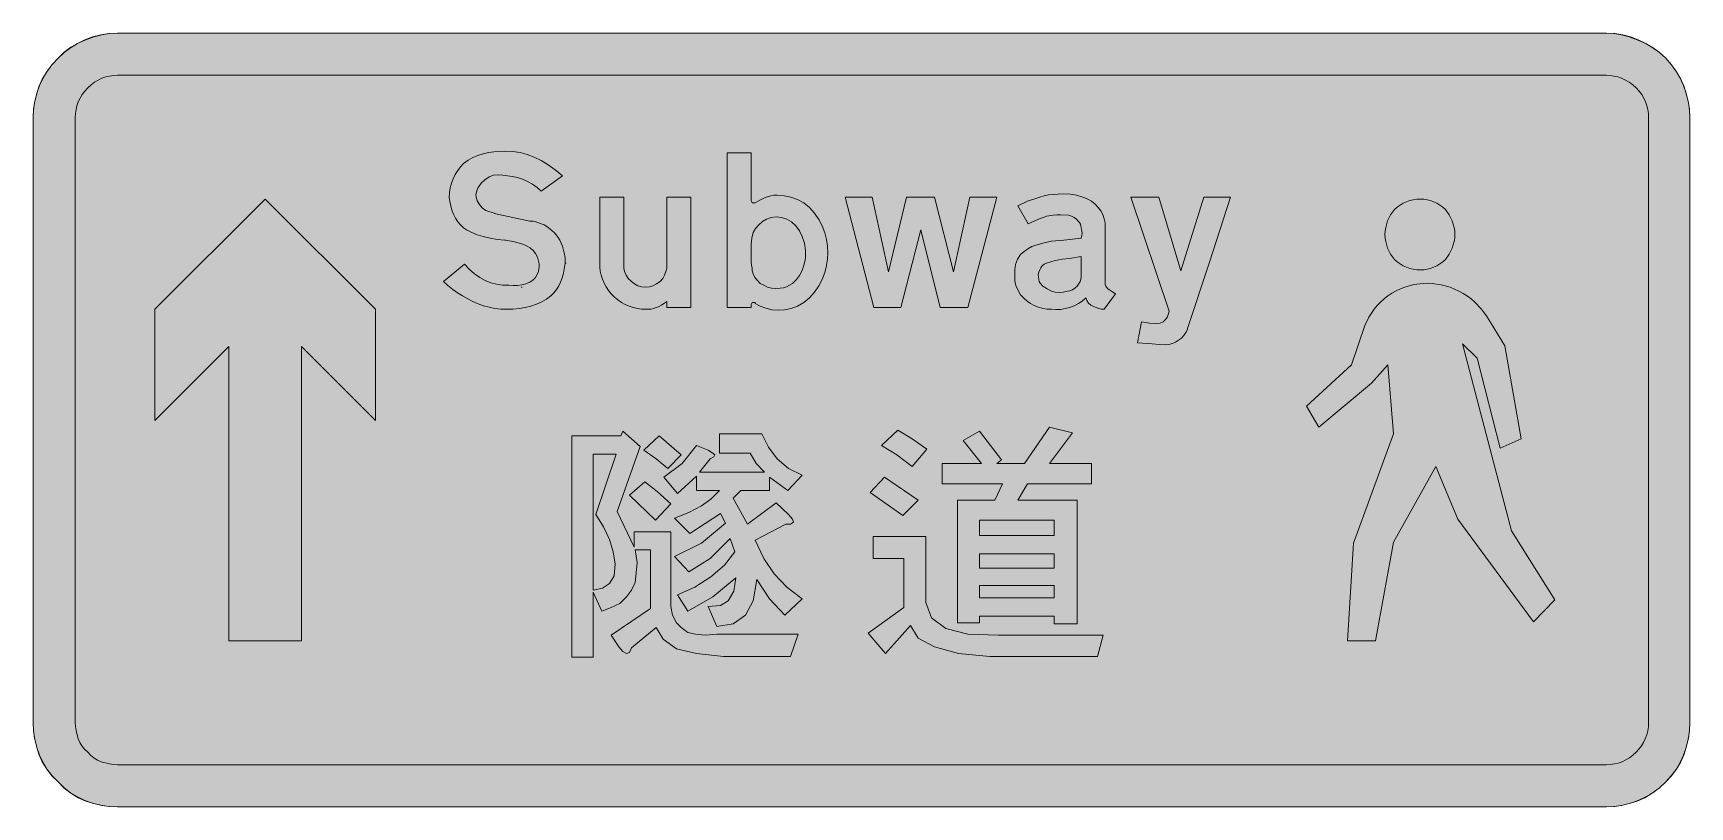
# Model space of a CAD drawing. Header units: metres. Extents: x 25 to 543, y 16 to 258.
import ezdxf

# ---------------------------------------------------------------- set-up
doc = ezdxf.new("R2010")
doc.units = ezdxf.units.M
for name, color, linetype, true_color in [('FILL_BLUE_0000FF', 7, 'Continuous', 0x0000ff), ('FILL_WHITE_FFFFFF', 7, 'Continuous', 0xffffff), ('STROKE_BLUE_0000FF', 7, 'Continuous', 0x0000ff), ('STROKE_WHITE_FFFFFF', 7, 'Continuous', 0xffffff)]:
    doc.layers.add(name, color=color, linetype=linetype, true_color=true_color)

msp = doc.modelspace()

# ---------------------------------------------------------------- hatches: boundary and pattern name
at = {"layer": 'FILL_BLUE_0000FF', "true_color": 0x0000ff}
h = msp.add_hatch(color=7, dxfattribs=at)
h.dxf.hatch_style = 1
h.paths.add_polyline_path([(51.45, 29.1), (50.15, 29.16), (48.9, 29.33), (46.35, 30), (45.23, 30.51), (44.14, 31.16), (43.1, 31.98), (42.15, 33), (41.13, 33.95), (40.31, 34.99), (39.66, 36.08), (39.15, 37.2), (38.48, 39.75), (38.31, 41), (38.25, 42.3), (38.25, 231.6), (38.31, 232.84), (38.48, 234.07), (38.77, 235.28), (39.19, 236.48), (39.73, 237.64), (40.4, 238.77), (41.21, 239.86), (42.15, 240.9), (43.19, 241.84), (44.28, 242.65), (45.41, 243.32), (46.58, 243.86), (47.77, 244.28), (48.98, 244.57), (50.21, 244.74), (51.45, 244.8), (517.35, 244.8), (518.5, 244.74), (519.69, 244.57), (520.9, 244.28), (522.11, 243.86), (523.31, 243.32), (524.48, 242.65), (525.6, 241.84), (526.65, 240.9), (527.59, 239.86), (528.4, 238.77), (529.07, 237.64), (529.61, 236.48), (530.03, 235.28), (530.32, 234.07), (530.49, 232.84), (530.55, 231.6), (530.55, 42.3), (530.48, 40.97), (530.28, 39.67), (529.95, 38.41), (529.5, 37.2), (528.94, 36.05), (528.27, 34.96), (527.51, 33.94), (526.65, 33), (525.61, 32.06), (524.52, 31.25), (523.39, 30.58), (522.23, 30.04), (521.03, 29.62), (519.82, 29.33), (518.59, 29.16), (517.35, 29.1), (51.45, 29.1)])
at = {"layer": 'FILL_WHITE_FFFFFF', "true_color": 0xffffff}
h = msp.add_hatch(color=7, dxfattribs=at)
h.dxf.hatch_style = 1
h.paths.add_polyline_path([(51.45, 15.9), (48.98, 16.01), (46.5, 16.35), (44.03, 16.91), (41.55, 17.7), (39.14, 18.76), (36.86, 20.14), (34.76, 21.79), (32.85, 23.7), (30.94, 25.61), (29.29, 27.71), (27.91, 29.99), (26.85, 32.4), (26.06, 34.88), (25.5, 37.35), (25.16, 39.83), (25.05, 42.3), (25.05, 231.6), (25.16, 233.9), (25.5, 236.29), (26.06, 238.73), (26.85, 241.2), (27.91, 243.62), (29.29, 245.93), (30.94, 248.12), (32.85, 250.2), (34.76, 252.06), (36.86, 253.61), (39.14, 254.88), (41.55, 255.9), (44.03, 256.86), (46.5, 257.51), (48.98, 257.88), (51.45, 258), (517.35, 258), (519.65, 257.88), (522.04, 257.51), (524.48, 256.86), (526.95, 255.9), (529.37, 254.88), (531.67, 253.61), (533.87, 252.06), (535.95, 250.2), (537.68, 248.12), (539.25, 245.93), (540.59, 243.62), (541.65, 241.2), (542.44, 238.73), (543, 236.29), (543.34, 233.9), (543.45, 231.6), (543.45, 42.3), (543.34, 39.83), (543, 37.35), (542.44, 34.88), (541.65, 32.4), (540.59, 29.99), (539.25, 27.71), (537.68, 25.61), (535.95, 23.7), (533.87, 21.79), (531.67, 20.14), (529.37, 18.76), (526.95, 17.7), (524.48, 16.91), (522.04, 16.35), (519.65, 16.01), (517.35, 15.9), (51.45, 15.9)])
h = msp.add_hatch(color=7, dxfattribs=at)
h.dxf.hatch_style = 1
h.paths.add_polyline_path([(190.97, 182.85), (190.57, 181.43), (190.09, 180.11), (189.5, 178.9), (188.81, 177.77), (187.99, 176.74), (187.05, 175.8), (185.72, 174.76), (184.22, 173.88), (182.58, 173.15), (180.82, 172.58), (178.99, 172.14), (177.09, 171.83), (175.17, 171.66), (173.25, 171.6), (171.37, 171.67), (169.53, 171.88), (167.75, 172.22), (166.01, 172.69), (164.32, 173.28), (162.66, 174), (161.04, 174.84), (159.45, 175.8), (157.88, 176.76), (156.34, 177.83), (154.85, 179.01), (153.45, 180.3), (160.05, 185.7), (161.55, 184.04), (163.13, 182.64), (164.79, 181.5), (166.5, 180.6), (168.27, 179.92), (170.09, 179.46), (171.95, 179.19), (173.85, 179.1), (175.22, 179.03), (176.61, 179.07), (177.96, 179.24), (179.25, 179.55), (180.42, 180.03), (181.44, 180.7), (182.27, 181.59), (182.85, 182.7), (183.13, 183.41), (183.3, 184.19), (183.37, 185.01), (183.34, 185.85), (182.98, 187.51), (182.66, 188.29), (182.25, 189), (181.48, 190.02), (180.54, 190.84), (179.47, 191.49), (178.28, 192), (175.67, 192.71), (172.95, 193.2), (172.65, 193.2), (170.27, 193.48), (168.04, 193.88), (165.86, 194.38), (163.65, 195), (161.7, 195.94), (160.7, 196.48), (159.75, 197.1), (158.79, 197.97), (157.95, 198.98), (157.22, 200.11), (156.6, 201.34), (156.09, 202.63), (155.7, 203.98), (155.42, 205.34), (155.25, 206.7), (155.33, 208.16), (155.57, 209.61), (155.96, 211.02), (156.49, 212.4), (157.14, 213.72), (157.91, 214.97), (158.78, 216.13), (159.75, 217.2), (161.15, 218.23), (162.65, 219.08), (164.23, 219.75), (165.86, 220.28), (167.54, 220.66), (169.24, 220.91), (172.65, 221.1), (175.07, 220.99), (177.4, 220.64), (179.66, 220.06), (181.87, 219.23), (184.06, 218.14), (186.23, 216.8), (188.42, 215.19), (190.65, 213.3), (184.05, 208.5), (182.73, 209.74), (181.29, 210.77), (179.75, 211.62), (178.16, 212.29), (176.56, 212.8), (174.98, 213.18), (172.05, 213.6), (170.53, 213.7), (169.09, 213.53), (167.7, 213.01), (166.35, 212.1), (165.25, 211.05), (164.33, 209.74), (163.98, 209.02), (163.73, 208.26), (163.62, 207.49), (163.65, 206.7), (164.03, 205.54), (164.7, 204.38), (165.59, 203.33), (166.65, 202.5), (169.65, 201.6), (169.35, 201.6), (180.45, 199.2), (181.48, 199.14), (182.36, 198.97), (184.05, 198.3), (184.95, 197.97), (185.81, 197.48), (187.35, 196.2), (188.1, 195.58), (188.76, 194.87), (189.35, 194.07), (189.86, 193.2), (190.68, 191.31), (191.25, 189.3), (191.51, 187.76), (191.55, 186), (190.97, 182.85)])
h = msp.add_hatch(color=7, dxfattribs=at)
h.dxf.hatch_style = 1
h.paths.add_polyline_path([(254.06, 206.55), (255.89, 207.09), (256.85, 207.25), (257.85, 207.3), (260.05, 207.14), (262.16, 206.66), (264.22, 205.91), (266.25, 204.9), (267.98, 203.4), (269.55, 201.64), (270.89, 199.71), (271.95, 197.7), (272.74, 195.5), (273.3, 193.39), (273.64, 191.33), (273.75, 189.3), (273.64, 187.4), (273.3, 185.33), (272.74, 183.14), (271.95, 180.9), (270.89, 178.89), (269.55, 176.96), (267.98, 175.2), (266.25, 173.7), (264.23, 172.57), (262.2, 171.82), (260.18, 171.42), (258.15, 171.3), (256.18, 171.46), (254.33, 171.9), (252.58, 172.57), (250.95, 173.4), (250.95, 173.7), (250.05, 173.7), (249.75, 173.1), (249.75, 172.2), (242.25, 172.2), (242.25, 220.5), (249.75, 220.5), (249.75, 205.5), (249.9, 205.09), (250.05, 204.9), (250.65, 204.9), (250.95, 204.9), (252.41, 205.78), (254.06, 206.55)])
h.paths.add_polyline_path([(260.81, 178.61), (261.75, 179.09), (262.65, 179.7), (263.89, 180.89), (264.9, 182.21), (265.69, 183.71), (266.25, 185.4), (266.53, 186.54), (266.7, 187.69), (266.77, 188.85), (266.74, 190.01), (266.38, 192.28), (265.65, 194.4), (264.82, 196.13), (263.7, 197.66), (262.36, 198.91), (261.62, 199.41), (260.85, 199.8), (259.23, 200.31), (257.59, 200.48), (256, 200.31), (254.55, 199.8), (253.26, 199.02), (252.11, 198.04), (251.13, 196.89), (250.35, 195.6), (249.94, 193.8), (249.75, 192), (249.75, 186.3), (249.79, 185.4), (250.05, 184.5), (250.09, 183.6), (250.35, 182.7), (250.91, 181.59), (251.66, 180.56), (252.59, 179.7), (253.65, 179.1), (254.83, 178.54), (256.09, 178.2), (257.4, 178.09), (258.75, 178.2), (259.82, 178.31), (260.81, 178.61)], flags=16)
h = msp.add_hatch(color=7, dxfattribs=at)
h.dxf.hatch_style = 1
h.paths.add_polyline_path([(336.45, 205.5), (338.14, 206.1), (340.05, 206.7), (341.4, 207.09), (342.79, 207.38), (344.23, 207.54), (345.75, 207.6), (347.6, 207.71), (349.54, 207.6), (351.53, 207.26), (353.55, 206.7), (354.89, 206.14), (356.18, 205.39), (357.35, 204.46), (358.35, 203.4), (359.14, 202.4), (359.74, 201.23), (360.16, 199.94), (360.45, 198.6), (360.45, 191.4), (360.45, 180), (360.49, 179.4), (360.75, 178.8), (361.24, 178.09), (361.95, 177.6), (363.75, 176.4), (360.15, 171.6), (359.3, 171.66), (358.5, 171.83), (356.85, 172.5), (356.01, 172.88), (355.31, 173.51), (354.78, 174.31), (354.45, 175.2), (353.32, 174.18), (352.13, 173.36), (350.82, 172.71), (349.35, 172.2), (347.95, 171.81), (346.5, 171.56), (345.05, 171.48), (343.65, 171.6), (342.3, 171.66), (340.95, 171.86), (339.6, 172.23), (338.25, 172.8), (337.13, 173.36), (336.04, 174.11), (335, 175.04), (334.05, 176.1), (333.22, 177.5), (332.59, 178.99), (332.24, 180.53), (332.19, 181.31), (332.25, 182.1), (332.19, 183.89), (332.48, 185.63), (333.09, 187.25), (334.05, 188.7), (335.18, 189.72), (336.34, 190.54), (337.55, 191.19), (338.85, 191.7), (341.36, 192.41), (343.65, 192.9), (347.55, 193.2), (352.95, 193.8), (353.25, 195.3), (353.21, 196.2), (352.95, 197.1), (352.89, 197.72), (352.73, 198.26), (352.44, 198.75), (352.05, 199.2), (351.5, 199.82), (350.77, 200.33), (349.94, 200.72), (349.05, 201), (346.54, 201.11), (345.38, 201.13), (344.25, 201), (342.15, 200.7), (341.25, 200.29), (340.35, 200.1), (336.45, 198.3), (333.15, 204), (336.45, 205.5)])
h.paths.add_polyline_path([(346.09, 176.85), (347.4, 176.96), (348.75, 177.3), (349.47, 177.41), (350.25, 177.71), (351.03, 178.19), (351.75, 178.8), (352.2, 179.44), (352.65, 180.3), (352.82, 180.58), (352.91, 180.94), (352.95, 181.8), (352.95, 188.1), (349.35, 187.5), (347.1, 187.31), (344.85, 186.9), (342.15, 186), (341.36, 185.67), (340.76, 185.18), (340.34, 184.57), (340.05, 183.9), (339.71, 183.22), (339.56, 182.51), (339.59, 181.75), (339.75, 180.9), (339.85, 180.28), (340.13, 179.74), (340.95, 178.8), (342.3, 177.94), (343.65, 177.3), (344.83, 176.96), (346.09, 176.85)], flags=16)
h = msp.add_hatch(color=7, dxfattribs=at)
h.dxf.hatch_style = 1
h.paths.add_polyline_path([(97.65, 206.1), (132.15, 171.6), (132.15, 136.8), (109.05, 159.9), (109.05, 67.8), (86.25, 67.8), (86.25, 159.9), (63.15, 136.8), (63.15, 171.6), (97.65, 206.1)])
h = msp.add_hatch(color=7, dxfattribs=at)
h.dxf.hatch_style = 1
h.paths.add_polyline_path([(215.41, 171.66), (214.11, 171.83), (212.83, 172.12), (211.58, 172.54), (210.35, 173.08), (209.16, 173.75), (207.99, 174.56), (206.85, 175.5), (205.89, 176.45), (205.05, 177.5), (204.32, 178.63), (203.7, 179.81), (203.19, 181.04), (202.8, 182.29), (202.52, 183.55), (202.35, 184.8), (202.35, 206.7), (209.85, 206.7), (209.85, 184.5), (210.14, 183.38), (210.6, 182.29), (211.28, 181.25), (212.25, 180.3), (213.21, 179.51), (214.28, 178.95), (215.46, 178.61), (216.75, 178.5), (217.88, 178.61), (219, 178.95), (220.13, 179.51), (221.25, 180.3), (222.04, 181.25), (222.64, 182.29), (223.06, 183.38), (223.35, 184.5), (223.35, 206.7), (230.85, 206.7), (230.85, 172.2), (223.35, 172.2), (223.35, 174), (221.7, 172.88), (220.9, 172.48), (220.05, 172.2), (219.2, 171.85), (218.4, 171.68), (216.75, 171.6), (215.41, 171.66)])
h = msp.add_hatch(color=7, dxfattribs=at)
h.dxf.hatch_style = 1
h.paths.add_polyline_path([(292.65, 183.3), (298.35, 206.7), (302.85, 206.7), (307.05, 206.7), (313.05, 183.3), (318.15, 206.7), (326.55, 206.7), (317.55, 172.2), (308.85, 172.2), (302.85, 196.5), (296.55, 172.2), (288.15, 172.2), (279.15, 206.7), (287.55, 206.7), (292.65, 183.3)])
h = msp.add_hatch(color=7, dxfattribs=at)
h.dxf.hatch_style = 1
h.paths.add_polyline_path([(380.55, 171), (368.55, 206.7), (377.25, 206.7), (384.15, 183.6), (391.35, 206.7), (399.75, 206.7), (393.15, 186.3), (386.25, 165.6), (386.25, 165.3), (385.73, 164.32), (385.09, 163.41), (384.33, 162.59), (383.48, 161.89), (382.54, 161.31), (381.53, 160.87), (380.46, 160.6), (379.35, 160.5), (377.36, 160.54), (375.15, 160.8), (370.65, 161.1), (371.85, 167.7), (374.36, 167.29), (376.65, 167.1), (377.71, 167.26), (378.64, 167.7), (379.39, 168.37), (379.95, 169.2), (380.55, 171)])
h = msp.add_hatch(color=7, dxfattribs=at)
h.dxf.hatch_style = 1
h.paths.add_polyline_path([(448.11, 196.11), (448.27, 197.19), (448.88, 199.24), (449.82, 201.12), (451.05, 202.8), (451.88, 203.54), (452.78, 204.2), (453.74, 204.77), (454.76, 205.24), (455.82, 205.61), (456.91, 205.88), (458.03, 206.04), (459.15, 206.1), (460.17, 206.04), (461.21, 205.88), (462.25, 205.61), (463.28, 205.24), (464.27, 204.77), (465.23, 204.2), (466.12, 203.54), (466.95, 202.8), (468.18, 201.12), (469.12, 199.24), (469.73, 197.19), (469.89, 196.11), (469.95, 195), (469.89, 193.89), (469.73, 192.81), (469.12, 190.76), (468.18, 188.88), (466.95, 187.2), (466.12, 186.46), (465.23, 185.8), (464.27, 185.23), (463.28, 184.76), (462.25, 184.39), (461.21, 184.12), (460.17, 183.96), (459.15, 183.9), (458.03, 183.96), (456.91, 184.12), (455.82, 184.39), (454.76, 184.76), (453.74, 185.23), (452.78, 185.8), (451.88, 186.46), (451.05, 187.2), (449.82, 188.88), (448.88, 190.76), (448.27, 192.81), (448.11, 193.89), (448.05, 195), (448.11, 196.11)])
h = msp.add_hatch(color=7, dxfattribs=at)
h.dxf.hatch_style = 1
h.paths.add_polyline_path([(436.35, 67.8), (438.15, 98.4), (450.75, 132.6), (448.95, 154.2), (443.85, 148.5), (427.35, 134.7), (423.45, 141.3), (437.55, 154.2), (441.75, 166.5), (443.04, 169.13), (444.68, 171.6), (445.62, 172.75), (446.64, 173.84), (447.75, 174.86), (448.95, 175.8), (450.21, 176.64), (451.53, 177.38), (452.88, 178.01), (454.28, 178.54), (457.13, 179.3), (460.05, 179.7), (461.41, 179.76), (462.8, 179.7), (465.6, 179.29), (468.4, 178.48), (471.15, 177.3), (472.56, 176.57), (473.86, 175.74), (475.06, 174.83), (476.18, 173.85), (478.15, 171.73), (479.85, 169.5), (485.55, 160.2), (490.65, 131.1), (484.05, 128.1), (476.85, 156.3), (472.35, 160.8), (487.65, 102.3), (501.15, 80.7), (494.55, 73.8), (470.85, 105.9), (463.95, 122.4), (450.75, 98.7), (445.05, 67.8), (436.35, 67.8)])
h = msp.add_hatch(color=7, dxfattribs=at)
h.dxf.hatch_style = 1
h.paths.add_polyline_path([(208.95, 132), (209.55, 133.5), (214.95, 128.7), (207.75, 108.3), (213.15, 97.2), (213.15, 102), (224.55, 102), (224.55, 81.9), (224.55, 78.6), (225.15, 75.9), (226.35, 73.5), (227.85, 72), (229.95, 70.5), (232.35, 69.9), (235.35, 69.6), (238.95, 69.9), (264.45, 69.9), (262.05, 63), (241.05, 63), (232.65, 63.9), (226.35, 65.4), (222.15, 68.4), (220.05, 72), (212.25, 65.7), (211.65, 64.2), (210.75, 63.9), (209.55, 64.5), (208.35, 66), (205.95, 69.6), (218.25, 78), (218.25, 96.3), (213.45, 96.3), (214.05, 92.4), (213.75, 89.1), (213.45, 86.1), (212.25, 83.7), (210.75, 81.6), (208.65, 79.5), (205.95, 78.3), (202.95, 77.1), (200.25, 83.1), (200.25, 62.7), (193.65, 62.7), (193.65, 132), (208.95, 132)])
h.paths.add_polyline_path([(203.25, 84.3), (205.35, 85.8), (206.85, 88.2), (207.15, 91.8), (206.55, 95.7), (205.35, 99.6), (203.55, 103.5), (201.15, 107.4), (207.45, 126.3), (200.25, 126.3), (200.25, 83.7), (203.25, 84.3)], flags=16)
h = msp.add_hatch(color=7, dxfattribs=at)
h.dxf.hatch_style = 1
h.paths.add_polyline_path([(220.05, 124.8), (216.15, 127.5), (220.95, 132), (227.85, 126), (223.65, 121.8), (220.05, 124.8)])
h = msp.add_hatch(color=7, dxfattribs=at)
h.dxf.hatch_style = 1
h.paths.add_polyline_path([(228.15, 123.3), (232.65, 129), (236.25, 127.5), (237.75, 126.6), (238.35, 126), (238.05, 125.4), (236.85, 124.8), (233.55, 120.6), (253.95, 120.6), (251.25, 123.3), (249.45, 126.6), (239.85, 126.6), (239.85, 132.6), (253.05, 132.6), (255.15, 128.4), (257.85, 124.8), (261.45, 121.8), (265.65, 119.7), (261.15, 114.9), (255.45, 119.1), (255.45, 114.9), (246.45, 114.9), (244.05, 112.5), (248.55, 104.4), (257.55, 111), (261.45, 107.4), (262.65, 105.9), (262.95, 105), (262.05, 104.4), (260.55, 104.4), (250.95, 99.3), (253.65, 93.6), (256.95, 88.8), (260.85, 84.6), (265.65, 81), (260.25, 75.9), (255.45, 81), (251.55, 87), (250.35, 80.4), (247.95, 75.9), (244.05, 73.2), (238.95, 72.3), (236.25, 78.6), (240.15, 78.9), (242.55, 80.4), (244.35, 83.4), (244.95, 87.6), (237.75, 81.6), (229.95, 77.1), (226.65, 82.2), (232.05, 84.6), (237.15, 87.9), (241.35, 91.5), (244.65, 95.7), (243.15, 99.9), (236.85, 93.6), (230.25, 89.4), (225.75, 94.2), (234.15, 98.4), (241.65, 104.7), (240.15, 107.7), (230.55, 101.4), (225.75, 106.2), (230.25, 108), (234.15, 110.1), (237.15, 112.2), (239.85, 114.9), (232.65, 114.9), (232.65, 119.4), (226.65, 114), (222.45, 119.1), (228.15, 123.3)])
h = msp.add_hatch(color=7, dxfattribs=at)
h.dxf.hatch_style = 1
h.paths.add_polyline_path([(300.15, 131.1), (304.65, 127.8), (300.15, 122.4), (295.35, 126), (290.55, 129), (295.65, 133.8), (300.15, 131.1)])
h = msp.add_hatch(color=7, dxfattribs=at)
h.dxf.hatch_style = 1
h.paths.add_polyline_path([(343.05, 134.7), (350.25, 132.9), (343.05, 123.3), (356.25, 123.3), (356.25, 117), (336.15, 117), (333.15, 111.9), (351.75, 111.9), (351.75, 73.2), (344.55, 73.2), (344.55, 75.6), (321.15, 75.6), (321.15, 73.5), (314.25, 73.5), (314.25, 111.9), (325.95, 111.9), (328.35, 117), (309.45, 117), (309.45, 123.3), (321.75, 123.3), (316.05, 130.5), (321.15, 133.5), (328.05, 124.5), (326.55, 123.3), (335.25, 123.3), (343.05, 134.7)])
h.paths.add_polyline_path([(321.15, 81.3), (344.55, 81.3), (344.55, 85.2), (321.15, 85.2), (321.15, 81.3)], flags=16)
h.paths.add_polyline_path([(321.15, 95.1), (321.15, 90.6), (344.55, 90.6), (344.55, 95.1), (321.15, 95.1)], flags=16)
h.paths.add_polyline_path([(344.55, 105.6), (321.15, 105.6), (321.15, 100.8), (344.55, 100.8), (344.55, 105.6)], flags=16)
h = msp.add_hatch(color=7, dxfattribs=at)
h.dxf.hatch_style = 1
h.paths.add_polyline_path([(211.65, 113.4), (216.45, 117.6), (220.35, 114.6), (224.55, 110.7), (219.75, 105.6), (211.65, 113.4)])
h = msp.add_hatch(color=7, dxfattribs=at)
h.dxf.hatch_style = 1
h.paths.add_polyline_path([(301.95, 111.9), (297.15, 107.1), (286.95, 114.3), (291.45, 119.1), (301.95, 111.9)])
h = msp.add_hatch(color=7, dxfattribs=at)
h.dxf.hatch_style = 1
h.paths.add_polyline_path([(304.35, 100.5), (304.35, 79.8), (306.15, 75), (310.65, 71.7), (317.55, 69.9), (327.15, 69.6), (359.85, 69.6), (358.05, 63), (324.45, 63), (314.55, 63.9), (307.05, 66), (301.95, 68.7), (299.55, 72.6), (291.75, 63.9), (286.35, 70.2), (297.45, 78.3), (297.45, 93.6), (287.85, 93.6), (287.85, 100.5), (304.35, 100.5)])

# ---------------------------------------------------------------- linework, layer by layer
at = {"layer": 'FILL_BLUE_0000FF', "lineweight": 0, "true_color": 0x0000ff}
msp.add_lwpolyline([(51.45, 29.1), (50.15, 29.16), (48.9, 29.33), (46.35, 30), (45.23, 30.51), (44.14, 31.16), (43.1, 31.98), (42.15, 33), (41.13, 33.95), (40.31, 34.99), (39.66, 36.08), (39.15, 37.2), (38.48, 39.75), (38.31, 41), (38.25, 42.3), (38.25, 231.6), (38.31, 232.84), (38.48, 234.07), (38.77, 235.28), (39.19, 236.48), (39.73, 237.64), (40.4, 238.77), (41.21, 239.86), (42.15, 240.9), (43.19, 241.84), (44.28, 242.65), (45.41, 243.32), (46.58, 243.86), (47.77, 244.28), (48.98, 244.57), (50.21, 244.74), (51.45, 244.8), (517.35, 244.8), (518.5, 244.74), (519.69, 244.57), (520.9, 244.28), (522.11, 243.86), (523.31, 243.32), (524.48, 242.65), (525.6, 241.84), (526.65, 240.9), (527.59, 239.86), (528.4, 238.77), (529.07, 237.64), (529.61, 236.48), (530.03, 235.28), (530.32, 234.07), (530.49, 232.84), (530.55, 231.6), (530.55, 42.3), (530.48, 40.97), (530.28, 39.67), (529.95, 38.41), (529.5, 37.2), (528.94, 36.05), (528.27, 34.96), (527.51, 33.94), (526.65, 33), (525.61, 32.06), (524.52, 31.25), (523.39, 30.58), (522.23, 30.04), (521.03, 29.62), (519.82, 29.33), (518.59, 29.16), (517.35, 29.1)], close=True, dxfattribs=at)
at = {"layer": 'FILL_WHITE_FFFFFF', "lineweight": 0, "true_color": 0xffffff}
for points in [[(51.45, 15.9), (48.98, 16.01), (46.5, 16.35), (44.03, 16.91), (41.55, 17.7), (39.14, 18.76), (36.86, 20.14), (34.76, 21.79), (32.85, 23.7), (30.94, 25.61), (29.29, 27.71), (27.91, 29.99), (26.85, 32.4), (26.06, 34.88), (25.5, 37.35), (25.16, 39.83), (25.05, 42.3), (25.05, 231.6), (25.16, 233.9), (25.5, 236.29), (26.06, 238.73), (26.85, 241.2), (27.91, 243.62), (29.29, 245.93), (30.94, 248.12), (32.85, 250.2), (34.76, 252.06), (36.86, 253.61), (39.14, 254.88), (41.55, 255.9), (44.03, 256.86), (46.5, 257.51), (48.98, 257.88), (51.45, 258), (517.35, 258), (519.65, 257.88), (522.04, 257.51), (524.48, 256.86), (526.95, 255.9), (529.37, 254.88), (531.67, 253.61), (533.87, 252.06), (535.95, 250.2), (537.68, 248.12), (539.25, 245.93), (540.59, 243.62), (541.65, 241.2), (542.44, 238.73), (543, 236.29), (543.34, 233.9), (543.45, 231.6), (543.45, 42.3), (543.34, 39.83), (543, 37.35), (542.44, 34.88), (541.65, 32.4), (540.59, 29.99), (539.25, 27.71), (537.68, 25.61), (535.95, 23.7), (533.87, 21.79), (531.67, 20.14), (529.37, 18.76), (526.95, 17.7), (524.48, 16.91), (522.04, 16.35), (519.65, 16.01), (517.35, 15.9)], [(190.97, 182.85), (190.57, 181.43), (190.09, 180.11), (189.5, 178.9), (188.81, 177.77), (187.99, 176.74), (187.05, 175.8), (185.72, 174.76), (184.22, 173.88), (182.58, 173.15), (180.82, 172.58), (178.99, 172.14), (177.09, 171.83), (175.17, 171.66), (173.25, 171.6), (171.37, 171.67), (169.53, 171.88), (167.75, 172.22), (166.01, 172.69), (164.32, 173.28), (162.66, 174), (161.04, 174.84), (159.45, 175.8), (157.88, 176.76), (156.34, 177.83), (154.85, 179.01), (153.45, 180.3), (160.05, 185.7), (161.55, 184.04), (163.13, 182.64), (164.79, 181.5), (166.5, 180.6), (168.27, 179.92), (170.09, 179.46), (171.95, 179.19), (173.85, 179.1), (175.22, 179.03), (176.61, 179.07), (177.96, 179.24), (179.25, 179.55), (180.42, 180.03), (181.44, 180.7), (182.27, 181.59), (182.85, 182.7), (183.13, 183.41), (183.3, 184.19), (183.37, 185.01), (183.34, 185.85), (182.98, 187.51), (182.66, 188.29), (182.25, 189), (181.48, 190.02), (180.54, 190.84), (179.47, 191.49), (178.28, 192), (175.67, 192.71), (172.95, 193.2), (172.65, 193.2), (170.27, 193.48), (168.04, 193.88), (165.86, 194.38), (163.65, 195), (161.7, 195.94), (160.7, 196.48), (159.75, 197.1), (158.79, 197.97), (157.95, 198.98), (157.22, 200.11), (156.6, 201.34), (156.09, 202.63), (155.7, 203.98), (155.42, 205.34), (155.25, 206.7), (155.33, 208.16), (155.57, 209.61), (155.96, 211.02), (156.49, 212.4), (157.14, 213.72), (157.91, 214.97), (158.78, 216.13), (159.75, 217.2), (161.15, 218.23), (162.65, 219.08), (164.23, 219.75), (165.86, 220.28), (167.54, 220.66), (169.24, 220.91), (172.65, 221.1), (175.07, 220.99), (177.4, 220.64), (179.66, 220.06), (181.87, 219.23), (184.06, 218.14), (186.23, 216.8), (188.42, 215.19), (190.65, 213.3), (184.05, 208.5), (182.73, 209.74), (181.29, 210.77), (179.75, 211.62), (178.16, 212.29), (176.56, 212.8), (174.98, 213.18), (172.05, 213.6), (170.53, 213.7), (169.09, 213.53), (167.7, 213.01), (166.35, 212.1), (165.25, 211.05), (164.33, 209.74), (163.98, 209.02), (163.73, 208.26), (163.62, 207.49), (163.65, 206.7), (164.03, 205.54), (164.7, 204.38), (165.59, 203.33), (166.65, 202.5), (169.65, 201.6), (169.35, 201.6), (180.45, 199.2), (181.48, 199.14), (182.36, 198.97), (184.05, 198.3), (184.95, 197.97), (185.81, 197.48), (187.35, 196.2), (188.1, 195.58), (188.76, 194.87), (189.35, 194.07), (189.86, 193.2), (190.68, 191.31), (191.25, 189.3), (191.51, 187.76), (191.55, 186)], [(254.06, 206.55), (255.89, 207.09), (256.85, 207.25), (257.85, 207.3), (260.05, 207.14), (262.16, 206.66), (264.22, 205.91), (266.25, 204.9), (267.98, 203.4), (269.55, 201.64), (270.89, 199.71), (271.95, 197.7), (272.74, 195.5), (273.3, 193.39), (273.64, 191.33), (273.75, 189.3), (273.64, 187.4), (273.3, 185.33), (272.74, 183.14), (271.95, 180.9), (270.89, 178.89), (269.55, 176.96), (267.98, 175.2), (266.25, 173.7), (264.23, 172.57), (262.2, 171.82), (260.18, 171.42), (258.15, 171.3), (256.18, 171.46), (254.33, 171.9), (252.58, 172.57), (250.95, 173.4), (250.95, 173.7), (250.05, 173.7), (249.75, 173.1), (249.75, 172.2), (242.25, 172.2), (242.25, 220.5), (249.75, 220.5), (249.75, 205.5), (249.9, 205.09), (250.05, 204.9), (250.65, 204.9), (250.95, 204.9), (252.41, 205.78)], [(336.45, 205.5), (338.14, 206.1), (340.05, 206.7), (341.4, 207.09), (342.79, 207.38), (344.23, 207.54), (345.75, 207.6), (347.6, 207.71), (349.54, 207.6), (351.53, 207.26), (353.55, 206.7), (354.89, 206.14), (356.18, 205.39), (357.35, 204.46), (358.35, 203.4), (359.14, 202.4), (359.74, 201.23), (360.16, 199.94), (360.45, 198.6), (360.45, 191.4), (360.45, 180), (360.49, 179.4), (360.75, 178.8), (361.24, 178.09), (361.95, 177.6), (363.75, 176.4), (360.15, 171.6), (359.3, 171.66), (358.5, 171.83), (356.85, 172.5), (356.01, 172.88), (355.31, 173.51), (354.78, 174.31), (354.45, 175.2), (353.32, 174.18), (352.13, 173.36), (350.82, 172.71), (349.35, 172.2), (347.95, 171.81), (346.5, 171.56), (345.05, 171.48), (343.65, 171.6), (342.3, 171.66), (340.95, 171.86), (339.6, 172.23), (338.25, 172.8), (337.13, 173.36), (336.04, 174.11), (335, 175.04), (334.05, 176.1), (333.22, 177.5), (332.59, 178.99), (332.24, 180.53), (332.19, 181.31), (332.25, 182.1), (332.19, 183.89), (332.48, 185.63), (333.09, 187.25), (334.05, 188.7), (335.18, 189.72), (336.34, 190.54), (337.55, 191.19), (338.85, 191.7), (341.36, 192.41), (343.65, 192.9), (347.55, 193.2), (352.95, 193.8), (353.25, 195.3), (353.21, 196.2), (352.95, 197.1), (352.89, 197.72), (352.73, 198.26), (352.44, 198.75), (352.05, 199.2), (351.5, 199.82), (350.77, 200.33), (349.94, 200.72), (349.05, 201), (346.54, 201.11), (345.38, 201.13), (344.25, 201), (342.15, 200.7), (341.25, 200.29), (340.35, 200.1), (336.45, 198.3), (333.15, 204)], [(97.65, 206.1), (132.15, 171.6), (132.15, 136.8), (109.05, 159.9), (109.05, 67.8), (86.25, 67.8), (86.25, 159.9), (63.15, 136.8), (63.15, 171.6)], [(215.41, 171.66), (214.11, 171.83), (212.83, 172.12), (211.58, 172.54), (210.35, 173.08), (209.16, 173.75), (207.99, 174.56), (206.85, 175.5), (205.89, 176.45), (205.05, 177.5), (204.32, 178.63), (203.7, 179.81), (203.19, 181.04), (202.8, 182.29), (202.52, 183.55), (202.35, 184.8), (202.35, 206.7), (209.85, 206.7), (209.85, 184.5), (210.14, 183.38), (210.6, 182.29), (211.28, 181.25), (212.25, 180.3), (213.21, 179.51), (214.28, 178.95), (215.46, 178.61), (216.75, 178.5), (217.88, 178.61), (219, 178.95), (220.13, 179.51), (221.25, 180.3), (222.04, 181.25), (222.64, 182.29), (223.06, 183.38), (223.35, 184.5), (223.35, 206.7), (230.85, 206.7), (230.85, 172.2), (223.35, 172.2), (223.35, 174), (221.7, 172.88), (220.9, 172.48), (220.05, 172.2), (219.2, 171.85), (218.4, 171.68), (216.75, 171.6)], [(292.65, 183.3), (298.35, 206.7), (302.85, 206.7), (307.05, 206.7), (313.05, 183.3), (318.15, 206.7), (326.55, 206.7), (317.55, 172.2), (308.85, 172.2), (302.85, 196.5), (296.55, 172.2), (288.15, 172.2), (279.15, 206.7), (287.55, 206.7)], [(380.55, 171), (368.55, 206.7), (377.25, 206.7), (384.15, 183.6), (391.35, 206.7), (399.75, 206.7), (393.15, 186.3), (386.25, 165.6), (386.25, 165.3), (385.73, 164.32), (385.09, 163.41), (384.33, 162.59), (383.48, 161.89), (382.54, 161.31), (381.53, 160.87), (380.46, 160.6), (379.35, 160.5), (377.36, 160.54), (375.15, 160.8), (370.65, 161.1), (371.85, 167.7), (374.36, 167.29), (376.65, 167.1), (377.71, 167.26), (378.64, 167.7), (379.39, 168.37), (379.95, 169.2)], [(448.11, 196.11), (448.27, 197.19), (448.88, 199.24), (449.82, 201.12), (451.05, 202.8), (451.88, 203.54), (452.78, 204.2), (453.74, 204.77), (454.76, 205.24), (455.82, 205.61), (456.91, 205.88), (458.03, 206.04), (459.15, 206.1), (460.17, 206.04), (461.21, 205.88), (462.25, 205.61), (463.28, 205.24), (464.27, 204.77), (465.23, 204.2), (466.12, 203.54), (466.95, 202.8), (468.18, 201.12), (469.12, 199.24), (469.73, 197.19), (469.89, 196.11), (469.95, 195), (469.89, 193.89), (469.73, 192.81), (469.12, 190.76), (468.18, 188.88), (466.95, 187.2), (466.12, 186.46), (465.23, 185.8), (464.27, 185.23), (463.28, 184.76), (462.25, 184.39), (461.21, 184.12), (460.17, 183.96), (459.15, 183.9), (458.03, 183.96), (456.91, 184.12), (455.82, 184.39), (454.76, 184.76), (453.74, 185.23), (452.78, 185.8), (451.88, 186.46), (451.05, 187.2), (449.82, 188.88), (448.88, 190.76), (448.27, 192.81), (448.11, 193.89), (448.05, 195)], [(260.81, 178.61), (261.75, 179.09), (262.65, 179.7), (263.89, 180.89), (264.9, 182.21), (265.69, 183.71), (266.25, 185.4), (266.53, 186.54), (266.7, 187.69), (266.77, 188.85), (266.74, 190.01), (266.38, 192.28), (265.65, 194.4), (264.82, 196.13), (263.7, 197.66), (262.36, 198.91), (261.62, 199.41), (260.85, 199.8), (259.23, 200.31), (257.59, 200.48), (256, 200.31), (254.55, 199.8), (253.26, 199.02), (252.11, 198.04), (251.13, 196.89), (250.35, 195.6), (249.94, 193.8), (249.75, 192), (249.75, 186.3), (249.79, 185.4), (250.05, 184.5), (250.09, 183.6), (250.35, 182.7), (250.91, 181.59), (251.66, 180.56), (252.59, 179.7), (253.65, 179.1), (254.83, 178.54), (256.09, 178.2), (257.4, 178.09), (258.75, 178.2), (259.82, 178.31)], [(346.09, 176.85), (347.4, 176.96), (348.75, 177.3), (349.47, 177.41), (350.25, 177.71), (351.03, 178.19), (351.75, 178.8), (352.2, 179.44), (352.65, 180.3), (352.82, 180.58), (352.91, 180.94), (352.95, 181.8), (352.95, 188.1), (349.35, 187.5), (347.1, 187.31), (344.85, 186.9), (342.15, 186), (341.36, 185.67), (340.76, 185.18), (340.34, 184.57), (340.05, 183.9), (339.71, 183.22), (339.56, 182.51), (339.59, 181.75), (339.75, 180.9), (339.85, 180.28), (340.13, 179.74), (340.95, 178.8), (342.3, 177.94), (343.65, 177.3), (344.83, 176.96)], [(436.35, 67.8), (438.15, 98.4), (450.75, 132.6), (448.95, 154.2), (443.85, 148.5), (427.35, 134.7), (423.45, 141.3), (437.55, 154.2), (441.75, 166.5), (443.04, 169.13), (444.68, 171.6), (445.62, 172.75), (446.64, 173.84), (447.75, 174.86), (448.95, 175.8), (450.21, 176.64), (451.53, 177.38), (452.88, 178.01), (454.28, 178.54), (457.13, 179.3), (460.05, 179.7), (461.41, 179.76), (462.8, 179.7), (465.6, 179.29), (468.4, 178.48), (471.15, 177.3), (472.56, 176.57), (473.86, 175.74), (475.06, 174.83), (476.18, 173.85), (478.15, 171.73), (479.85, 169.5), (485.55, 160.2), (490.65, 131.1), (484.05, 128.1), (476.85, 156.3), (472.35, 160.8), (487.65, 102.3), (501.15, 80.7), (494.55, 73.8), (470.85, 105.9), (463.95, 122.4), (450.75, 98.7), (445.05, 67.8)], [(208.95, 132), (209.55, 133.5), (214.95, 128.7), (207.75, 108.3), (213.15, 97.2), (213.15, 102), (224.55, 102), (224.55, 81.9), (224.55, 78.6), (225.15, 75.9), (226.35, 73.5), (227.85, 72), (229.95, 70.5), (232.35, 69.9), (235.35, 69.6), (238.95, 69.9), (264.45, 69.9), (262.05, 63), (241.05, 63), (232.65, 63.9), (226.35, 65.4), (222.15, 68.4), (220.05, 72), (212.25, 65.7), (211.65, 64.2), (210.75, 63.9), (209.55, 64.5), (208.35, 66), (205.95, 69.6), (218.25, 78), (218.25, 96.3), (213.45, 96.3), (214.05, 92.4), (213.75, 89.1), (213.45, 86.1), (212.25, 83.7), (210.75, 81.6), (208.65, 79.5), (205.95, 78.3), (202.95, 77.1), (200.25, 83.1), (200.25, 62.7), (193.65, 62.7), (193.65, 132)], [(220.05, 124.8), (216.15, 127.5), (220.95, 132), (227.85, 126), (223.65, 121.8)], [(228.15, 123.3), (232.65, 129), (236.25, 127.5), (237.75, 126.6), (238.35, 126), (238.05, 125.4), (236.85, 124.8), (233.55, 120.6), (253.95, 120.6), (251.25, 123.3), (249.45, 126.6), (239.85, 126.6), (239.85, 132.6), (253.05, 132.6), (255.15, 128.4), (257.85, 124.8), (261.45, 121.8), (265.65, 119.7), (261.15, 114.9), (255.45, 119.1), (255.45, 114.9), (246.45, 114.9), (244.05, 112.5), (248.55, 104.4), (257.55, 111), (261.45, 107.4), (262.65, 105.9), (262.95, 105), (262.05, 104.4), (260.55, 104.4), (250.95, 99.3), (253.65, 93.6), (256.95, 88.8), (260.85, 84.6), (265.65, 81), (260.25, 75.9), (255.45, 81), (251.55, 87), (250.35, 80.4), (247.95, 75.9), (244.05, 73.2), (238.95, 72.3), (236.25, 78.6), (240.15, 78.9), (242.55, 80.4), (244.35, 83.4), (244.95, 87.6), (237.75, 81.6), (229.95, 77.1), (226.65, 82.2), (232.05, 84.6), (237.15, 87.9), (241.35, 91.5), (244.65, 95.7), (243.15, 99.9), (236.85, 93.6), (230.25, 89.4), (225.75, 94.2), (234.15, 98.4), (241.65, 104.7), (240.15, 107.7), (230.55, 101.4), (225.75, 106.2), (230.25, 108), (234.15, 110.1), (237.15, 112.2), (239.85, 114.9), (232.65, 114.9), (232.65, 119.4), (226.65, 114), (222.45, 119.1)], [(300.15, 131.1), (304.65, 127.8), (300.15, 122.4), (295.35, 126), (290.55, 129), (295.65, 133.8)], [(343.05, 134.7), (350.25, 132.9), (343.05, 123.3), (356.25, 123.3), (356.25, 117), (336.15, 117), (333.15, 111.9), (351.75, 111.9), (351.75, 73.2), (344.55, 73.2), (344.55, 75.6), (321.15, 75.6), (321.15, 73.5), (314.25, 73.5), (314.25, 111.9), (325.95, 111.9), (328.35, 117), (309.45, 117), (309.45, 123.3), (321.75, 123.3), (316.05, 130.5), (321.15, 133.5), (328.05, 124.5), (326.55, 123.3), (335.25, 123.3)], [(203.25, 84.3), (205.35, 85.8), (206.85, 88.2), (207.15, 91.8), (206.55, 95.7), (205.35, 99.6), (203.55, 103.5), (201.15, 107.4), (207.45, 126.3), (200.25, 126.3), (200.25, 83.7)], [(211.65, 113.4), (216.45, 117.6), (220.35, 114.6), (224.55, 110.7), (219.75, 105.6)], [(301.95, 111.9), (297.15, 107.1), (286.95, 114.3), (291.45, 119.1)], [(344.55, 105.6), (321.15, 105.6), (321.15, 100.8), (344.55, 100.8)], [(304.35, 100.5), (304.35, 79.8), (306.15, 75), (310.65, 71.7), (317.55, 69.9), (327.15, 69.6), (359.85, 69.6), (358.05, 63), (324.45, 63), (314.55, 63.9), (307.05, 66), (301.95, 68.7), (299.55, 72.6), (291.75, 63.9), (286.35, 70.2), (297.45, 78.3), (297.45, 93.6), (287.85, 93.6), (287.85, 100.5)], [(321.15, 95.1), (321.15, 90.6), (344.55, 90.6), (344.55, 95.1)], [(321.15, 81.3), (344.55, 81.3), (344.55, 85.2), (321.15, 85.2)]]:
    msp.add_lwpolyline(points, close=True, dxfattribs=at)
at = {"layer": 'STROKE_BLUE_0000FF', "lineweight": 0, "true_color": 0x0000ff}
msp.add_lwpolyline([(543.45, 42.3), (543.45, 231.6), (543.324609, 234.171094), (542.953125, 236.7), (542.342578, 239.172656), (541.5, 241.575), (540.432422, 243.892969), (539.146875, 246.1125), (537.650391, 248.219531), (535.95, 250.2), (533.969531, 251.913281), (531.8625, 253.44375), (529.642969, 254.777344), (527.325, 255.9), (524.922656, 256.797656), (522.45, 257.45625), (519.921094, 257.861719), (517.35, 258), (51.45, 258), (48.780469, 257.861719), (46.18125, 257.45625), (43.666406, 256.797656), (41.25, 255.9), (38.946094, 254.777344), (36.76875, 253.44375), (34.732031, 251.913281), (32.85, 250.2), (31.050586, 248.219531), (29.479687, 246.1125), (28.14082, 243.892969), (27.0375, 241.575), (26.173242, 239.172656), (25.551562, 236.7), (25.175977, 234.171094), (25.05, 231.6), (25.05, 42.3), (25.175977, 39.630469), (25.551562, 37.03125), (26.173242, 34.516406), (27.0375, 32.1), (28.14082, 29.796094), (29.479687, 27.61875), (31.050586, 25.582031), (32.85, 23.7), (34.732031, 21.900586), (36.76875, 20.329688), (38.946094, 18.99082), (41.25, 17.8875), (43.666406, 17.023242), (46.18125, 16.401563), (48.780469, 16.025977), (51.45, 15.9), (517.35, 15.9), (519.921094, 16.025977), (522.45, 16.401563), (524.922656, 17.023242), (527.325, 17.8875), (529.642969, 18.99082), (531.8625, 20.329688), (533.969531, 21.900586), (535.95, 23.7), (537.650391, 25.582031), (539.146875, 27.61875), (540.432422, 29.796094), (541.5, 32.1), (542.342578, 34.516406), (542.953125, 37.03125), (543.324609, 39.630469), (543.45, 42.3)], dxfattribs=at)
at = {"layer": 'STROKE_WHITE_FFFFFF', "lineweight": 0, "true_color": 0xffffff}
for points in [[(191.55, 186), (191.85, 186)], [(191.55, 186), (191.85, 186)], [(177.75, 178.5), (178.05, 178.5)]]:
    msp.add_lwpolyline(points, dxfattribs=at)

doc.saveas('drawing.dxf')
